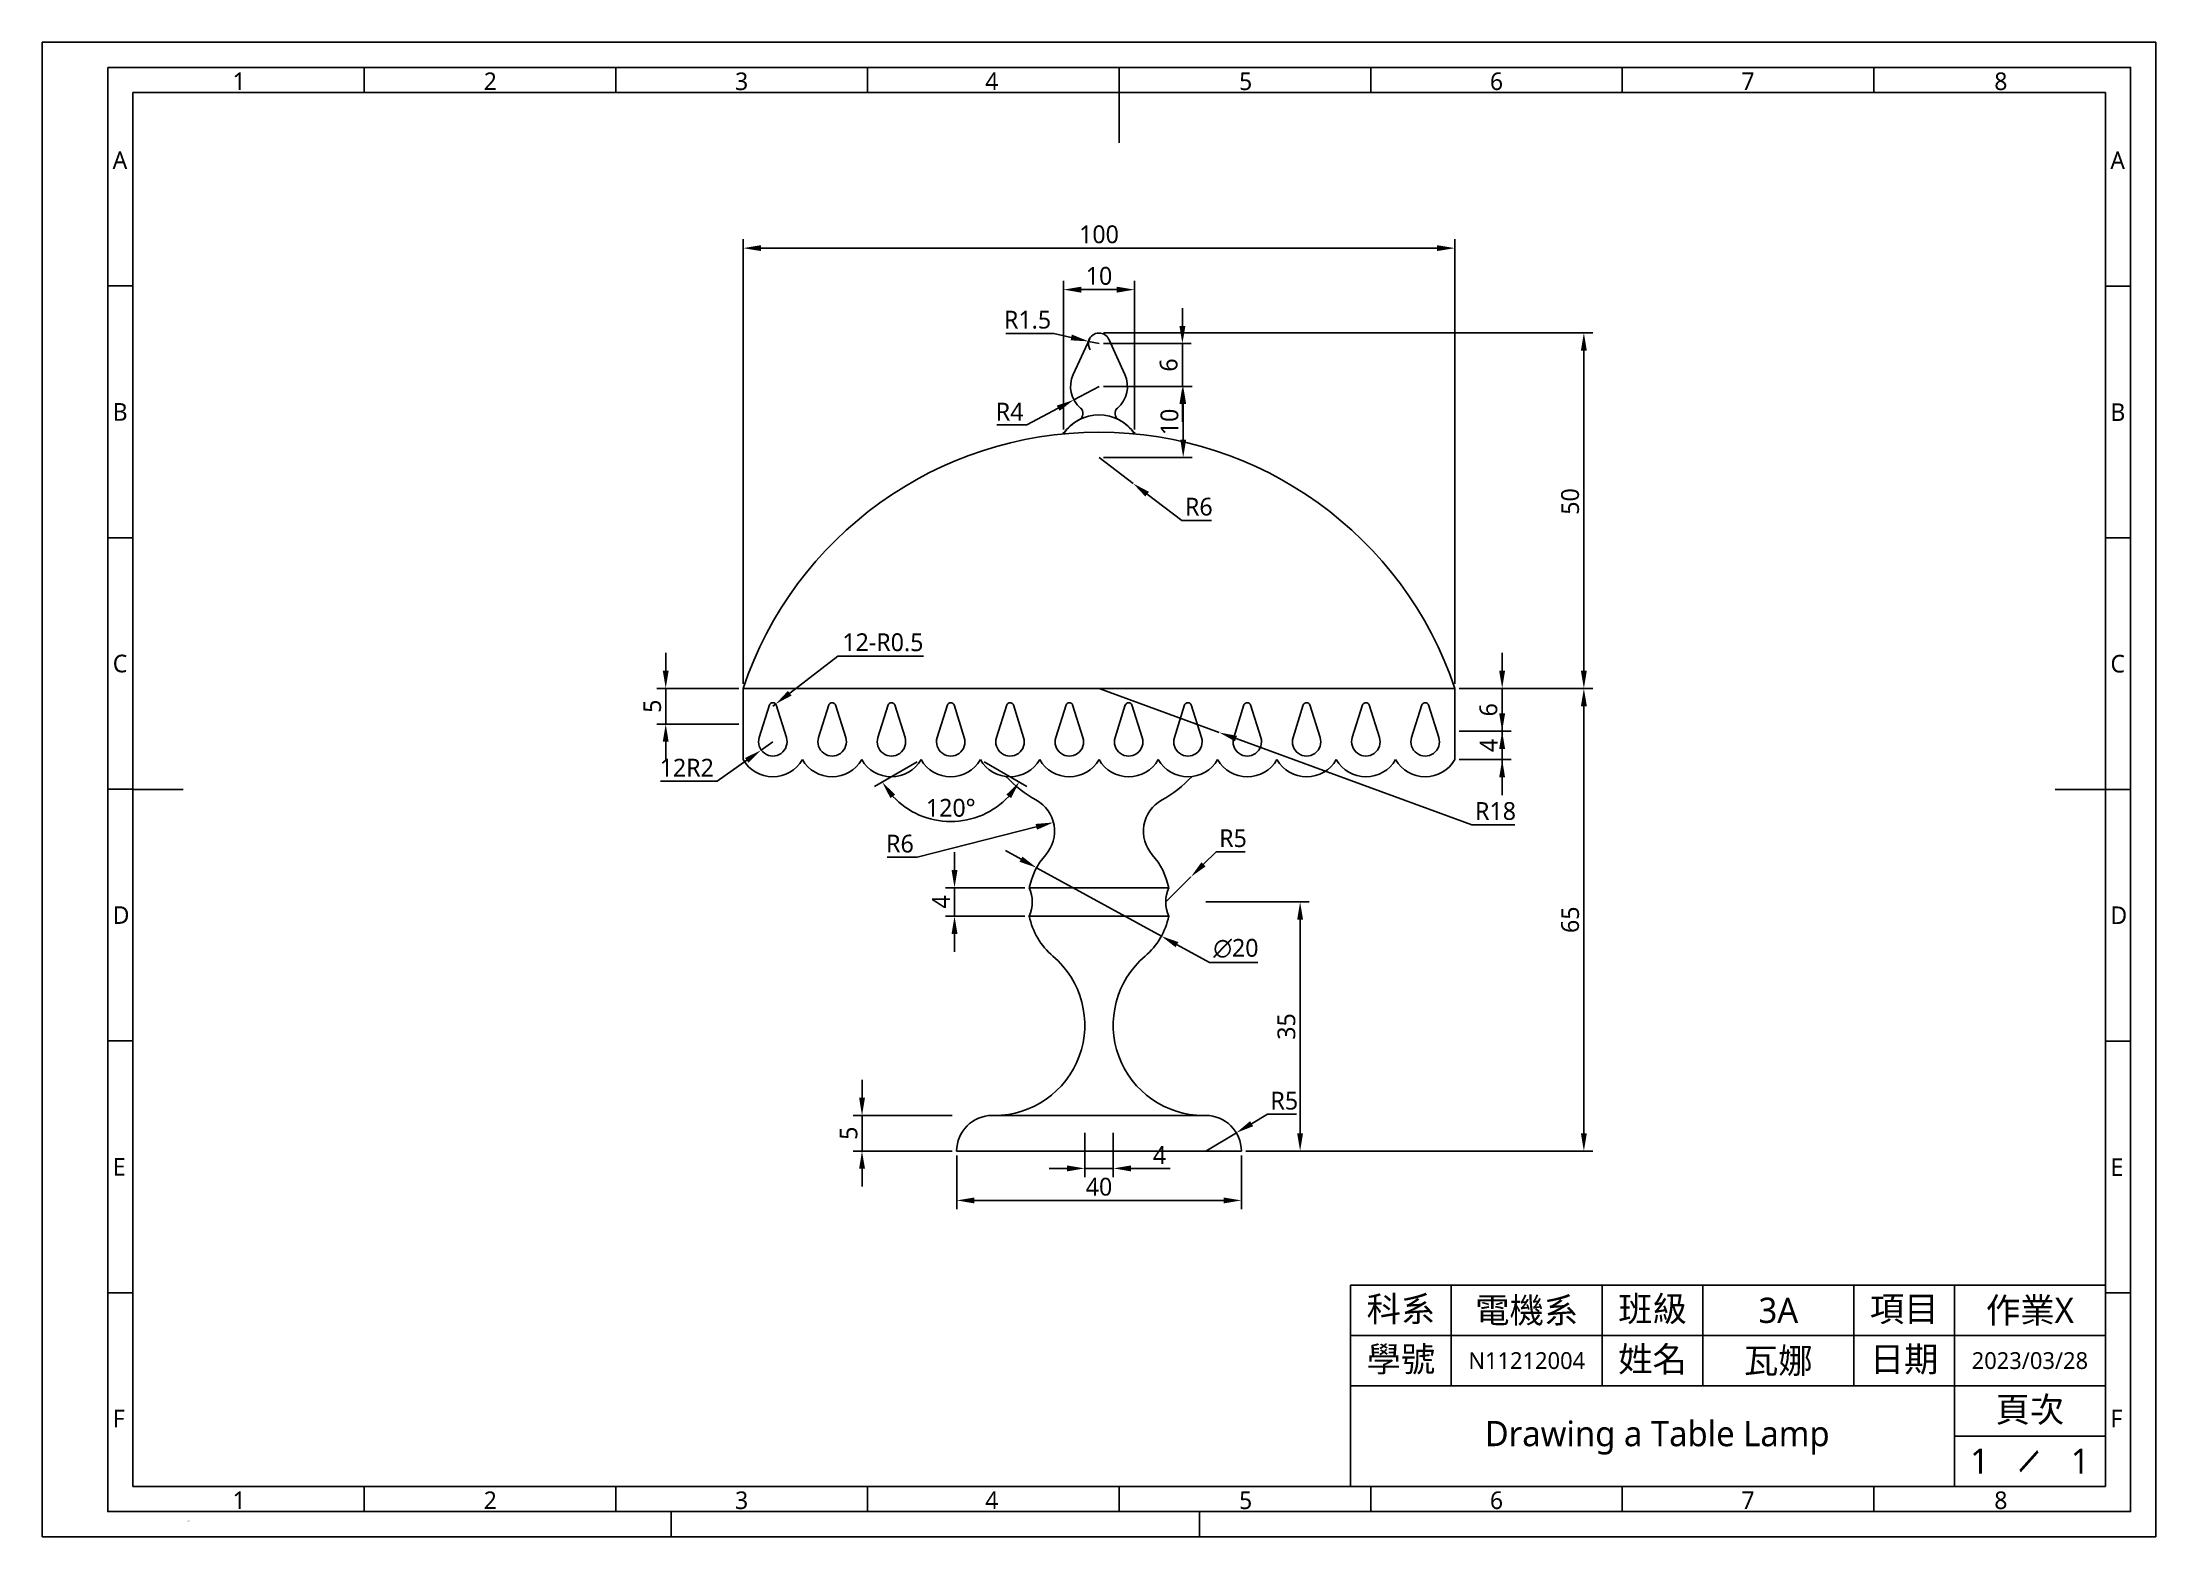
# Model space of a CAD drawing. Header units: millimetres. Extents: x -25 to 272, y -1 to 209.
import ezdxf
from ezdxf.enums import TextEntityAlignment as Align

# ---------------------------------------------------------------- set-up
doc = ezdxf.new("R2010")
doc.units = ezdxf.units.MM
doc.header["$LTSCALE"] = 6
for name, color, linetype in [('07', 7, 'Continuous'), ('dim', 30, 'Continuous'), ('WIRENO', 40, 'Continuous')]:
    doc.layers.add(name, color=color, linetype=linetype)
doc.styles.add('ISO Proportional', font='Microsoft JhengHei.ttf')
doc.styles.get("Standard").update_dxf_attribs({"font": 'Microsoft JhengHei.ttf'})
doc.styles.add('WD', font='Microsoft JhengHei.ttf')
doc.dimstyles.new('DIM-1', dxfattribs={"dimtxt": 2.5, "dimasz": 2.5, "dimexe": 1.25, "dimexo": 0.625, "dimtad": 1, "dimtoh": 1, "dimdec": 4, "dimdsep": 46, "dimlunit": 6, "dimtxsty": 'Standard', "dimcen": 2.5, "dimadec": 0, "dimazin": 0, "dimtfac": 1, "dimtdec": 4, "dimtmove": 0, "dimatfit": 3, "dimfxl": 1, "dimtvp": 1, "dimtolj": 1, "dimtzin": 0, "dimarcsym": 0})
doc.dimstyles.get("Standard").update_dxf_attribs({"dimtxt": 0.18, "dimasz": 0.18, "dimexe": 0.18, "dimexo": 0.0625, "dimgap": 0.09, "dimtad": 0, "dimtih": 1, "dimtoh": 1, "dimzin": 0, "dimdsep": 46, "dimtxsty": 'WD', "dimcen": 0.09, "dimadec": 0, "dimazin": 0, "dimtfac": 1, "dimtofl": 0, "dimtmove": 2, "dimatfit": 3, "dimfxl": 1, "dimtolj": 1, "dimtzin": 0, "dimarcsym": 0})

# ---------------------------------------------------------------- blocks, each defined once
blk = doc.blocks.new('IEC_border_a3')
at = {"layer": '07'}
for p, q in [((214, 287), (214, 277)), ((18, 148.5), (28, 148.5)), ((400, 148.5), (410, 148.5))]:
    blk.add_line(p, q, dxfattribs=at)
blk.add_lwpolyline([(13, 292), (415, 292), (415, 5), (13, 5)], close=True, dxfattribs=at)
at = {"layer": 'dim'}
for p, q in [((64, 292), (64, 287)), ((114, 292), (114, 287)), ((164, 292), (164, 287)), ((214, 292), (214, 287)), ((264, 292), (264, 287)), ((314, 292), (314, 287)), ((364, 292), (364, 287)), ((17.97, 248.58), (12.98, 248.58)), ((414.97, 248.54), (409.98, 248.54)), ((17.98, 198.54), (13, 198.54)), ((414.98, 198.5), (410, 198.5)), ((17.98, 148.54), (13, 148.54)), ((414.98, 148.5), (410, 148.5)), ((17.98, 98.54), (13, 98.54)), ((414.98, 98.5), (410, 98.5)), ((18, 48.5), (13.02, 48.5)), ((415, 48.46), (410.02, 48.46)), ((64, 10), (64, 5)), ((114, 10), (114, 5)), ((164, 10), (164, 5)), ((214, 10), (214, 5)), ((264, 10), (264, 5)), ((314, 10), (314, 5)), ((364, 10), (364, 5)), ((125, 0), (125, 5)), ((230, 5), (230, 0))]:
    blk.add_line(p, q, dxfattribs=at)
for points in [[(0, 297), (420, 297), (420, 0), (0, 0)], [(18, 287), (410, 287), (410, 10), (18, 10)]]:
    blk.add_lwpolyline(points, close=True, dxfattribs=at)
at = {"layer": 'dim', "style": 'ISO Proportional'}
for s, p in [('1', (37.81, 287.5)), ('2', (87.73, 287.5)), ('3', (137.68, 287.5)), ('4', (187.38, 287.5)), ('5', (237.84, 287.5)), ('6', (287.69, 287.5)), ('7', (337.67, 287.5)), ('8', (387.92, 287.5)), ('A', (13.98, 271.83)), ('A', (410.98, 271.79)), ('B', (14, 221.79)), ('B', (411, 221.75)), ('C', (14, 171.79)), ('C', (411, 171.75)), ('D', (14, 121.79)), ('D', (411, 121.75)), ('E', (14.02, 71.75)), ('E', (411.02, 71.72)), ('F', (14.02, 21.75)), ('F', (411.02, 21.72)), ('1', (37.81, 5.5)), ('2', (87.73, 5.5)), ('3', (137.68, 5.5)), ('4', (187.38, 5.5)), ('5', (237.84, 5.5)), ('6', (287.69, 5.5)), ('7', (337.67, 5.5)), ('8', (387.92, 5.5))]:
    blk.add_text(s, height=3.5, dxfattribs=at).set_placement(p)
blk = doc.blocks.new('電腦輔助電機製圖作業圖框')
for p, q in [((289.9, 35.35), (183.84, 35.35)), ((183.84, 35.35), (183.84, 7.07)), ((197.98, 35.35), (197.98, 21.21)), ((219.19, 35.35), (219.19, 21.21)), ((233.33, 35.35), (233.33, 21.21)), ((254.55, 35.35), (254.55, 21.21)), ((268.69, 35.35), (268.69, 7.07)), ((289.9, 7.07), (289.9, 35.35)), ((289.9, 35.35), (289.9, 7.07)), ((289.9, 28.28), (183.84, 28.28)), ((289.9, 21.21), (183.84, 21.21)), ((289.9, 14.14), (268.69, 14.14)), ((183.84, 7.07), (289.9, 7.07))]:
    blk.add_line(p, q)
at = {"xscale": 0.7070707070707071, "yscale": 0.7070707070707071, "zscale": 0.7070707070707071}
blk.add_blockref('IEC_border_a3', (0, 0), dxfattribs=at)
at = {"insert": (190.91, 31.82), "char_height": 3.535, "attachment_point": 5, "style": 'ISO Proportional'}
blk.add_mtext_dynamic_manual_height_columns('科系', width=14.1414, gutter_width=8.84, heights=[0], dxfattribs=at)
at = {"char_height": 3.535, "attachment_point": 5}
for s, width, insert in [('班級', 14.1414, (226.26, 31.82)), ('項目', 14.1414, (261.62, 31.82)), ('學號', 14.1414, (190.91, 24.75)), ('姓名', 14.1414, (226.26, 24.75)), ('日期', 14.1414, (261.62, 24.75)), ('頁次', 21.2121, (279.29, 17.68))]:
    blk.add_mtext_dynamic_manual_height_columns(s, width=width, gutter_width=8.84, heights=[0], dxfattribs=dict(at, insert=insert))
at = {"insert": (279.16, 10.61), "char_height": 3.535, "attachment_point": 5, "rotation": 119.0276}
blk.add_mtext_dynamic_manual_height_columns('\\\\', width=21.2121, gutter_width=17.68, heights=[0], dxfattribs=at)
for tag, height, p in [('@科系', 3.54, (208.59, 31.82)), ('@班級', 3.54, (243.94, 31.82)), ('@項目', 3.54, (279.29, 31.82)), ('@姓名', 3.54, (243.94, 24.75)), ('@學號', 2.36, (208.59, 24.75)), ('@日期', 2.36, (279.29, 24.75)), ('@作業', 3.54, (227.52, 14.49)), ('@頁次', 3.54, (272.22, 10.61)), ('@總頁次', 3.54, (286.36, 10.61))]:
    blk.add_attdef(tag, text='', height=height).set_placement(p, align=Align.MIDDLE_CENTER)
at = {"flags": 9}
blk.add_attdef('WD_TB', (0, 0), '', height=3.54, dxfattribs=at)
blk = doc.blocks.new('WD_WNV')
at = {"linetype": 'Continuous', "style": 'WD', "width": 0.8}
blk.add_attdef('WIRENO', text='', height=0.125, dxfattribs=at).set_placement((-0.05, 0), align=Align.MIDDLE_RIGHT)
at = {"style": 'WD', "flags": 1}
for tag, p in [('W01USER', (-0.06, 0.09)), ('W02USER', (-0.06, 0.09)), ('W04USER', (-0.06, 0.07)), ('W03USER', (-0.06, 0.08)), ('W05USER', (-0.06, 0.06)), ('W06USER', (-0.06, 0.05)), ('W07USER', (-0.06, 0.05)), ('W09USER', (-0.06, 0.03)), ('W08USER', (-0.06, 0.04)), ('W10USER', (-0.06, 0.02))]:
    blk.add_attdef(tag, text='', height=0.005, dxfattribs=at).set_placement(p, align=Align.CENTER)
blk = doc.blocks.new('*D9')
at = {"layer": 'Defpoints', "color": 0, "transparency": 16777216}
for p in [(103.26, 53.11), (143.26, 53.11), (143.26, 46.17)]:
    blk.add_point(p, dxfattribs=at)
at = {"layer": 'dim', "color": 0, "lineweight": -2, "transparency": 16777216}
for p, q in [((103.26, 52.49), (103.26, 44.92)), ((143.26, 52.49), (143.26, 44.92)), ((105.76, 46.17), (140.76, 46.17))]:
    blk.add_line(p, q, dxfattribs=at)
at = {"layer": 'dim', "color": 0, "transparency": 16777216}
for points in [[(105.76, 46.58), (105.76, 45.75), (103.26, 46.17)], [(140.76, 46.58), (140.76, 45.75), (143.26, 46.17)]]:
    blk.add_solid(points, dxfattribs=at)
at = {"layer": 'dim', "color": 0, "transparency": 16777216, "insert": (123.26, 48.08), "char_height": 2.5, "attachment_point": 5}
blk.add_mtext('\\A1;40', dxfattribs=at)
blk = doc.blocks.new('*D10')
at = {"layer": 'Defpoints', "color": 0, "transparency": 16777216}
for p in [(173.26, 179.98), (73.26, 118.11), (173.26, 118.11)]:
    blk.add_point(p, dxfattribs=at)
at = {"layer": 'dim', "color": 0, "lineweight": -2, "transparency": 16777216}
for p, q in [((73.26, 118.74), (73.26, 181.23)), ((173.26, 118.74), (173.26, 181.23)), ((75.76, 179.98), (170.76, 179.98))]:
    blk.add_line(p, q, dxfattribs=at)
at = {"layer": 'dim', "color": 0, "transparency": 16777216}
for points in [[(75.76, 180.4), (75.76, 179.57), (73.26, 179.98)], [(170.76, 180.4), (170.76, 179.57), (173.26, 179.98)]]:
    blk.add_solid(points, dxfattribs=at)
at = {"layer": 'dim', "color": 0, "transparency": 16777216, "insert": (123.26, 181.91), "char_height": 2.5, "attachment_point": 5}
blk.add_mtext('\\A1;100', dxfattribs=at)
blk = doc.blocks.new('*D11')
at = {"layer": 'Defpoints', "color": 0, "transparency": 16777216}
for p in [(123.26, 168.06), (173.26, 118.11), (191.39, 118.11)]:
    blk.add_point(p, dxfattribs=at)
at = {"layer": 'dim', "color": 0, "lineweight": -2, "transparency": 16777216}
for p, q in [((123.88, 168.06), (192.64, 168.06)), ((191.39, 165.56), (191.39, 120.61)), ((173.88, 118.11), (192.64, 118.11))]:
    blk.add_line(p, q, dxfattribs=at)
at = {"layer": 'dim', "color": 0, "transparency": 16777216}
for points in [[(190.97, 165.56), (191.81, 165.56), (191.39, 168.06)], [(190.97, 120.61), (191.81, 120.61), (191.39, 118.11)]]:
    blk.add_solid(points, dxfattribs=at)
at = {"layer": 'dim', "color": 0, "transparency": 16777216, "insert": (189.47, 144.38), "char_height": 2.5, "attachment_point": 5, "rotation": 90}
blk.add_mtext('\\A1;50', dxfattribs=at)
blk = doc.blocks.new('*D12')
at = {"layer": 'Defpoints', "color": 0, "transparency": 16777216}
for p in [(173.26, 118.11), (191.39, 118.11), (143.26, 53.11)]:
    blk.add_point(p, dxfattribs=at)
at = {"layer": 'dim', "color": 0, "lineweight": -2, "transparency": 16777216}
for p, q in [((173.88, 118.11), (192.64, 118.11)), ((191.39, 55.61), (191.39, 115.61)), ((143.88, 53.11), (192.64, 53.11))]:
    blk.add_line(p, q, dxfattribs=at)
at = {"layer": 'dim', "color": 0, "transparency": 16777216}
for points in [[(190.97, 115.61), (191.81, 115.61), (191.39, 118.11)], [(190.97, 55.61), (191.81, 55.61), (191.39, 53.11)]]:
    blk.add_solid(points, dxfattribs=at)
at = {"layer": 'dim', "color": 0, "transparency": 16777216, "insert": (189.47, 85.61), "char_height": 2.5, "attachment_point": 5, "rotation": 90}
blk.add_mtext('\\A1;65', dxfattribs=at)
blk = doc.blocks.new('*D13')
at = {"layer": 'Defpoints', "color": 0, "transparency": 16777216}
for p in [(128.26, 174.15), (118.26, 153.87), (128.26, 153.87)]:
    blk.add_point(p, dxfattribs=at)
at = {"layer": 'dim', "color": 0, "lineweight": -2, "transparency": 16777216}
for p, q in [((118.26, 154.5), (118.26, 175.4)), ((128.26, 154.5), (128.26, 175.4)), ((120.76, 174.15), (125.76, 174.15))]:
    blk.add_line(p, q, dxfattribs=at)
at = {"layer": 'dim', "color": 0, "transparency": 16777216}
for points in [[(120.76, 174.56), (120.76, 173.73), (118.26, 174.15)], [(125.76, 174.56), (125.76, 173.73), (128.26, 174.15)]]:
    blk.add_solid(points, dxfattribs=at)
at = {"layer": 'dim', "color": 0, "transparency": 16777216, "insert": (123.26, 176.07), "char_height": 2.5, "attachment_point": 5}
blk.add_mtext('\\A1;10', dxfattribs=at)
blk = doc.blocks.new('*D14')
at = {"layer": 'Defpoints', "color": 0, "transparency": 16777216}
for p in [(123.26, 166.56), (123.26, 160.56), (134.98, 160.56)]:
    blk.add_point(p, dxfattribs=at)
at = {"layer": 'dim', "color": 0, "lineweight": -2, "transparency": 16777216}
for p, q in [((134.98, 169.06), (134.98, 171.56)), ((123.88, 166.56), (136.23, 166.56)), ((134.98, 166.56), (134.98, 160.56)), ((123.88, 160.56), (136.23, 160.56)), ((134.98, 158.06), (134.98, 155.56))]:
    blk.add_line(p, q, dxfattribs=at)
at = {"layer": 'dim', "color": 0, "transparency": 16777216}
for points in [[(134.56, 169.06), (135.4, 169.06), (134.98, 166.56)], [(134.56, 158.06), (135.4, 158.06), (134.98, 160.56)]]:
    blk.add_solid(points, dxfattribs=at)
at = {"layer": 'dim', "color": 0, "transparency": 16777216, "insert": (133.06, 163.56), "char_height": 2.5, "attachment_point": 5, "rotation": 90}
blk.add_mtext('\\A1;6', dxfattribs=at)
blk = doc.blocks.new('*D15')
at = {"layer": 'Defpoints', "color": 0, "transparency": 16777216}
for p in [(123.26, 160.56), (123.26, 150.56), (135.09, 150.56)]:
    blk.add_point(p, dxfattribs=at)
at = {"layer": 'dim', "color": 0, "lineweight": -2, "transparency": 16777216}
for p, q in [((123.88, 160.56), (136.34, 160.56)), ((135.09, 158.06), (135.09, 153.06)), ((123.88, 150.56), (136.34, 150.56))]:
    blk.add_line(p, q, dxfattribs=at)
at = {"layer": 'dim', "color": 0, "transparency": 16777216}
for points in [[(134.68, 158.06), (135.51, 158.06), (135.09, 160.56)], [(134.68, 153.06), (135.51, 153.06), (135.09, 150.56)]]:
    blk.add_solid(points, dxfattribs=at)
at = {"layer": 'dim', "color": 0, "transparency": 16777216, "insert": (133.17, 155.56), "char_height": 2.5, "attachment_point": 5, "rotation": 90}
blk.add_mtext('\\A1;10', dxfattribs=at)
blk = doc.blocks.new('*D17')
at = {"layer": 'Defpoints', "color": 0, "transparency": 16777216}
for p in [(121.8, 166.88), (123.26, 166.56)]:
    blk.add_point(p, dxfattribs=at)
at = {"layer": 'dim', "color": 0, "lineweight": -2, "transparency": 16777216}
for p, q in [((110.15, 167.98), (116.92, 167.98)), ((116.92, 167.98), (119.36, 167.43)), ((123.26, 166.56), (121.8, 166.88))]:
    blk.add_line(p, q, dxfattribs=at)
blk.add_arc((123.26, 166.56), 1.5, 159.8624, 215.078, dxfattribs=at)
at = {"layer": 'dim', "color": 0, "transparency": 16777216}
blk.add_solid([(119.45, 167.84), (119.27, 167.03), (121.8, 166.88)], dxfattribs=at)
at = {"layer": 'dim', "color": 0, "transparency": 16777216, "insert": (113.22, 169.91), "char_height": 2.5, "attachment_point": 5}
blk.add_mtext('\\A1;R1.5', dxfattribs=at)
blk = doc.blocks.new('*D18')
at = {"layer": 'Defpoints', "color": 0, "transparency": 16777216}
for p in [(123.26, 160.56), (119.73, 158.67)]:
    blk.add_point(p, dxfattribs=at)
at = {"layer": 'dim', "color": 0, "lineweight": -2, "transparency": 16777216}
for p, q in [((123.26, 160.56), (119.73, 158.67)), ((113.12, 155.13), (117.53, 157.49)), ((108.91, 155.13), (113.12, 155.13))]:
    blk.add_line(p, q, dxfattribs=at)
at = {"layer": 'dim', "color": 0, "transparency": 16777216}
blk.add_solid([(117.33, 157.86), (117.72, 157.12), (119.73, 158.67)], dxfattribs=at)
at = {"layer": 'dim', "color": 0, "transparency": 16777216, "insert": (110.7, 157.01), "char_height": 2.5, "attachment_point": 5}
blk.add_mtext('\\A1;R4', dxfattribs=at)
blk = doc.blocks.new('*D19')
at = {"layer": 'Defpoints', "color": 0, "transparency": 16777216}
for p in [(77.43, 110.61), (75.8, 109.45)]:
    blk.add_point(p, dxfattribs=at)
at = {"layer": 'dim', "color": 0, "lineweight": -2, "transparency": 16777216}
for p, q in [((77.43, 110.61), (75.8, 109.45)), ((69.63, 105.08), (73.76, 108.01)), ((61.66, 105.08), (69.63, 105.08))]:
    blk.add_line(p, q, dxfattribs=at)
at = {"layer": 'dim', "color": 0, "transparency": 16777216}
blk.add_solid([(73.52, 108.34), (74, 107.67), (75.8, 109.45)], dxfattribs=at)
at = {"layer": 'dim', "color": 0, "transparency": 16777216, "insert": (65.34, 106.98), "char_height": 2.5, "attachment_point": 5}
blk.add_mtext('\\A1;12R2', dxfattribs=at)
blk = doc.blocks.new('*D20')
at = {"layer": 'Defpoints', "color": 0, "transparency": 16777216}
for p in [(62.38, 118.11), (73.26, 118.11), (73.26, 113.11)]:
    blk.add_point(p, dxfattribs=at)
at = {"layer": 'dim', "color": 0, "lineweight": -2, "transparency": 16777216}
for p, q in [((62.38, 120.61), (62.38, 123.11)), ((72.63, 118.11), (61.13, 118.11)), ((62.38, 113.11), (62.38, 118.11)), ((72.63, 113.11), (61.13, 113.11)), ((62.38, 110.61), (62.38, 108.11))]:
    blk.add_line(p, q, dxfattribs=at)
at = {"layer": 'dim', "color": 0, "transparency": 16777216}
for points in [[(61.96, 120.61), (62.79, 120.61), (62.38, 118.11)], [(61.96, 110.61), (62.79, 110.61), (62.38, 113.11)]]:
    blk.add_solid(points, dxfattribs=at)
at = {"layer": 'dim', "color": 0, "transparency": 16777216, "insert": (60.48, 115.61), "char_height": 2.5, "attachment_point": 5, "rotation": 90}
blk.add_mtext('\\A1;5', dxfattribs=at)
blk = doc.blocks.new('*D21')
at = {"layer": 'Defpoints', "color": 0, "transparency": 16777216}
for p in [(89.96, 58.11), (103.26, 58.11), (103.26, 53.11)]:
    blk.add_point(p, dxfattribs=at)
at = {"layer": 'dim', "color": 0, "lineweight": -2, "transparency": 16777216}
for p, q in [((89.96, 60.61), (89.96, 63.11)), ((102.63, 58.11), (88.71, 58.11)), ((89.96, 53.11), (89.96, 58.11)), ((102.63, 53.11), (88.71, 53.11)), ((89.96, 50.61), (89.96, 48.11))]:
    blk.add_line(p, q, dxfattribs=at)
at = {"layer": 'dim', "color": 0, "transparency": 16777216}
for points in [[(89.55, 60.61), (90.38, 60.61), (89.96, 58.11)], [(89.55, 50.61), (90.38, 50.61), (89.96, 53.11)]]:
    blk.add_solid(points, dxfattribs=at)
at = {"layer": 'dim', "color": 0, "transparency": 16777216, "insert": (88.07, 55.61), "char_height": 2.5, "attachment_point": 5, "rotation": 90}
blk.add_mtext('\\A1;5', dxfattribs=at)
blk = doc.blocks.new('*D22')
at = {"layer": 'Defpoints', "color": 0, "transparency": 16777216}
for p in [(137.64, 88.11), (151.52, 88.11), (143.26, 53.11)]:
    blk.add_point(p, dxfattribs=at)
at = {"layer": 'dim', "color": 0, "lineweight": -2, "transparency": 16777216}
for p, q in [((138.27, 88.11), (152.77, 88.11)), ((151.52, 55.61), (151.52, 85.61)), ((143.88, 53.11), (152.77, 53.11))]:
    blk.add_line(p, q, dxfattribs=at)
at = {"layer": 'dim', "color": 0, "transparency": 16777216}
for points in [[(151.1, 85.61), (151.93, 85.61), (151.52, 88.11)], [(151.1, 55.61), (151.93, 55.61), (151.52, 53.11)]]:
    blk.add_solid(points, dxfattribs=at)
at = {"layer": 'dim', "color": 0, "transparency": 16777216, "insert": (149.6, 70.61), "char_height": 2.5, "attachment_point": 5, "rotation": 90}
blk.add_mtext('\\A1;35', dxfattribs=at)
blk = doc.blocks.new('*D23')
at = {"layer": 'Defpoints', "color": 0, "transparency": 16777216}
for p in [(136.18, 91.64), (132.64, 88.11)]:
    blk.add_point(p, dxfattribs=at)
at = {"layer": 'dim', "color": 0, "lineweight": -2, "transparency": 16777216}
for p, q in [((139.73, 95.16), (137.96, 93.4)), ((143.82, 95.16), (139.73, 95.16)), ((132.64, 88.11), (136.18, 91.64))]:
    blk.add_line(p, q, dxfattribs=at)
at = {"layer": 'dim', "color": 0, "transparency": 16777216}
blk.add_solid([(137.66, 93.7), (138.25, 93.11), (136.18, 91.64)], dxfattribs=at)
at = {"layer": 'dim', "color": 0, "transparency": 16777216, "insert": (142.09, 97.06), "char_height": 2.5, "attachment_point": 5}
blk.add_mtext('\\A1;R5', dxfattribs=at)
blk = doc.blocks.new('*D24')
at = {"layer": 'Defpoints', "color": 0, "transparency": 16777216}
for p in [(123.26, 118.11), (140.16, 111.92)]:
    blk.add_point(p, dxfattribs=at)
at = {"layer": 'dim', "color": 0, "lineweight": -2, "transparency": 16777216}
for p, q in [((123.26, 118.11), (140.16, 111.92)), ((175.63, 98.94), (142.51, 111.06)), ((181.7, 98.94), (175.63, 98.94))]:
    blk.add_line(p, q, dxfattribs=at)
at = {"layer": 'dim', "color": 0, "transparency": 16777216}
blk.add_solid([(142.65, 111.45), (142.37, 110.67), (140.16, 111.92)], dxfattribs=at)
at = {"layer": 'dim', "color": 0, "transparency": 16777216, "insert": (178.98, 100.87), "char_height": 2.5, "attachment_point": 5}
blk.add_mtext('\\A1;R18', dxfattribs=at)
blk = doc.blocks.new('*D25')
at = {"layer": 'Defpoints', "color": 0, "transparency": 16777216}
for p in [(112.02, 98.04), (107.18, 96.8)]:
    blk.add_point(p, dxfattribs=at)
at = {"layer": 'dim', "color": 0, "lineweight": -2, "transparency": 16777216}
for p, q in [((97.69, 94.38), (114.44, 98.66)), ((93.5, 94.38), (97.69, 94.38))]:
    blk.add_line(p, q, dxfattribs=at)
at = {"layer": 'dim', "color": 0, "transparency": 16777216}
blk.add_solid([(114.34, 99.07), (114.55, 98.26), (116.86, 99.28)], dxfattribs=at)
at = {"layer": 'dim', "color": 0, "transparency": 16777216, "insert": (95.29, 96.29), "char_height": 2.5, "width": 3.4668, "attachment_point": 5}
blk.add_mtext('\\A1;R6', dxfattribs=at)
blk = doc.blocks.new('*D26')
at = {"layer": 'Defpoints', "color": 0, "transparency": 16777216}
for p in [(142.56, 55.67), (138.26, 53.11)]:
    blk.add_point(p, dxfattribs=at)
at = {"layer": 'dim', "color": 0, "lineweight": -2, "transparency": 16777216}
for p, q in [((146.94, 58.28), (144.7, 56.95)), ((151.03, 58.28), (146.94, 58.28)), ((138.26, 53.11), (142.56, 55.67))]:
    blk.add_line(p, q, dxfattribs=at)
at = {"layer": 'dim', "color": 0, "transparency": 16777216}
blk.add_solid([(144.49, 57.31), (144.92, 56.59), (142.56, 55.67)], dxfattribs=at)
at = {"layer": 'dim', "color": 0, "transparency": 16777216, "insert": (149.3, 60.17), "char_height": 2.5, "attachment_point": 5}
blk.add_mtext('\\A1;R5', dxfattribs=at)
blk = doc.blocks.new('*D27')
at = {"layer": 'Defpoints', "color": 0, "transparency": 16777216}
for p in [(114.49, 92.92), (132.03, 83.3)]:
    blk.add_point(p, dxfattribs=at)
at = {"layer": 'dim', "color": 0, "lineweight": -2, "transparency": 16777216}
for p, q in [((112.3, 94.12), (110.11, 95.32)), ((114.49, 92.92), (132.03, 83.3)), ((138.77, 79.61), (134.22, 82.1)), ((145.6, 79.61), (138.77, 79.61))]:
    blk.add_line(p, q, dxfattribs=at)
at = {"layer": 'dim', "color": 0, "transparency": 16777216}
for points in [[(112.5, 94.48), (112.1, 93.75), (114.49, 92.92)], [(134.42, 82.47), (134.02, 81.74), (132.03, 83.3)]]:
    blk.add_solid(points, dxfattribs=at)
at = {"layer": 'dim', "color": 0, "transparency": 16777216, "insert": (142.5, 81.58), "char_height": 2.5, "attachment_point": 5}
blk.add_mtext('\\A1;∅20', dxfattribs=at)
blk = doc.blocks.new('*D28')
at = {"layer": 'Defpoints', "color": 0, "transparency": 16777216}
for p in [(113.46, 90.11), (102.96, 86.11), (113.46, 86.11)]:
    blk.add_point(p, dxfattribs=at)
at = {"layer": 'dim', "color": 0, "lineweight": -2, "transparency": 16777216}
for p, q in [((102.96, 92.61), (102.96, 95.11)), ((112.84, 90.11), (101.71, 90.11)), ((102.96, 90.11), (102.96, 86.11)), ((112.84, 86.11), (101.71, 86.11)), ((102.96, 83.61), (102.96, 81.11))]:
    blk.add_line(p, q, dxfattribs=at)
at = {"layer": 'dim', "color": 0, "transparency": 16777216}
for points in [[(102.54, 92.61), (103.38, 92.61), (102.96, 90.11)], [(102.54, 83.61), (103.38, 83.61), (102.96, 86.11)]]:
    blk.add_solid(points, dxfattribs=at)
at = {"layer": 'dim', "color": 0, "transparency": 16777216, "insert": (101.08, 88.11), "char_height": 2.5, "attachment_point": 5, "rotation": 90}
blk.add_mtext('\\A1;4', dxfattribs=at)
blk = doc.blocks.new('*D29')
at = {"layer": 'Defpoints', "color": 0, "transparency": 16777216}
for p in [(102.43, 110.52), (98.26, 108.11), (106.59, 108.11), (98.62, 100.06)]:
    blk.add_point(p, dxfattribs=at)
at = {"layer": 'dim', "color": 0, "lineweight": -2, "transparency": 16777216}
for p, q in [((97.72, 107.8), (91.71, 104.33)), ((107.13, 107.8), (113.14, 104.33))]:
    blk.add_line(p, q, dxfattribs=at)
blk.add_arc((102.43, 110.52), 11.12, 222.9067, 317.0933, dxfattribs=at)
at = {"layer": 'dim', "color": 0, "transparency": 16777216}
for points in [[(93.94, 102.7), (94.62, 103.19), (92.79, 104.96)], [(110.24, 103.19), (110.91, 102.7), (112.06, 104.96)]]:
    blk.add_solid(points, dxfattribs=at)
at = {"layer": 'dim', "color": 0, "transparency": 16777216, "insert": (102.43, 101.32), "char_height": 2.5, "attachment_point": 5}
blk.add_mtext('\\A1;120°', dxfattribs=at)
blk = doc.blocks.new('*D30')
at = {"layer": 'Defpoints', "color": 0, "transparency": 16777216}
for p in [(173.26, 118.11), (173.26, 112.11), (179.91, 112.11)]:
    blk.add_point(p, dxfattribs=at)
at = {"layer": 'dim', "color": 0, "lineweight": -2, "transparency": 16777216}
for p, q in [((179.91, 120.61), (179.91, 123.11)), ((173.88, 118.11), (181.16, 118.11)), ((179.91, 118.11), (179.91, 112.11)), ((173.88, 112.11), (181.16, 112.11)), ((179.91, 109.61), (179.91, 107.11))]:
    blk.add_line(p, q, dxfattribs=at)
at = {"layer": 'dim', "color": 0, "transparency": 16777216}
for points in [[(179.49, 120.61), (180.32, 120.61), (179.91, 118.11)], [(179.49, 109.61), (180.32, 109.61), (179.91, 112.11)]]:
    blk.add_solid(points, dxfattribs=at)
at = {"layer": 'dim', "color": 0, "transparency": 16777216, "insert": (177.99, 115.11), "char_height": 2.5, "attachment_point": 5, "rotation": 90}
blk.add_mtext('\\A1;6', dxfattribs=at)
blk = doc.blocks.new('*D31')
at = {"layer": 'Defpoints', "color": 0, "transparency": 16777216}
for p in [(173.26, 112.11), (173.26, 108.11), (179.91, 108.11)]:
    blk.add_point(p, dxfattribs=at)
at = {"layer": 'dim', "color": 0, "lineweight": -2, "transparency": 16777216}
for p, q in [((179.91, 114.61), (179.91, 117.11)), ((173.88, 112.11), (181.16, 112.11)), ((179.91, 112.11), (179.91, 108.11)), ((173.88, 108.11), (181.16, 108.11)), ((179.91, 105.61), (179.91, 103.11))]:
    blk.add_line(p, q, dxfattribs=at)
at = {"layer": 'dim', "color": 0, "transparency": 16777216}
for points in [[(179.49, 114.61), (180.32, 114.61), (179.91, 112.11)], [(179.49, 105.61), (180.32, 105.61), (179.91, 108.11)]]:
    blk.add_solid(points, dxfattribs=at)
at = {"layer": 'dim', "color": 0, "transparency": 16777216, "insert": (178.03, 110.11), "char_height": 2.5, "attachment_point": 5, "rotation": 90}
blk.add_mtext('\\A1;4', dxfattribs=at)
blk = doc.blocks.new('*D32')
at = {"layer": 'Defpoints', "color": 0, "transparency": 16777216}
for p in [(77.82, 115.92), (77.43, 115.61)]:
    blk.add_point(p, dxfattribs=at)
at = {"layer": 'dim', "color": 0, "lineweight": -2, "transparency": 16777216}
for p, q in [((86.55, 122.65), (79.8, 117.44)), ((98.61, 122.65), (86.55, 122.65)), ((77.43, 115.61), (77.82, 115.92))]:
    blk.add_line(p, q, dxfattribs=at)
at = {"layer": 'dim', "color": 0, "transparency": 16777216}
blk.add_solid([(79.55, 117.77), (80.06, 117.11), (77.82, 115.92)], dxfattribs=at)
at = {"layer": 'dim', "color": 0, "transparency": 16777216, "insert": (92.89, 124.58), "char_height": 2.5, "attachment_point": 5}
blk.add_mtext('\\A1;12-R0.5', dxfattribs=at)
blk = doc.blocks.new('*D34')
at = {"layer": 'Defpoints', "color": 0, "transparency": 16777216}
for p in [(123.26, 150.56), (128.04, 146.92)]:
    blk.add_point(p, dxfattribs=at)
at = {"layer": 'dim', "color": 0, "lineweight": -2, "transparency": 16777216}
for p, q in [((123.26, 150.56), (128.04, 146.92)), ((134.88, 141.72), (130.03, 145.41)), ((139.07, 141.72), (134.88, 141.72))]:
    blk.add_line(p, q, dxfattribs=at)
at = {"layer": 'dim', "color": 0, "transparency": 16777216}
blk.add_solid([(130.28, 145.74), (129.77, 145.08), (128.04, 146.92)], dxfattribs=at)
at = {"layer": 'dim', "color": 0, "transparency": 16777216, "insert": (137.29, 143.64), "char_height": 2.5, "attachment_point": 5}
blk.add_mtext('\\A1;R6', dxfattribs=at)
blk = doc.blocks.new('*D35')
at = {"layer": 'Defpoints', "color": 0, "transparency": 16777216}
for p in [(121.26, 56.28), (125.26, 56.28), (125.26, 50.67)]:
    blk.add_point(p, dxfattribs=at)
at = {"layer": 'dim', "color": 0, "lineweight": -2, "transparency": 16777216}
for p, q in [((121.26, 55.66), (121.26, 49.42)), ((125.26, 55.66), (125.26, 49.42)), ((118.76, 50.67), (116.26, 50.67)), ((121.26, 50.67), (125.26, 50.67)), ((127.76, 50.67), (133.28, 50.67))]:
    blk.add_line(p, q, dxfattribs=at)
at = {"layer": 'dim', "color": 0, "transparency": 16777216}
for points in [[(118.76, 51.08), (118.76, 50.25), (121.26, 50.67)], [(127.76, 51.08), (127.76, 50.25), (125.26, 50.67)]]:
    blk.add_solid(points, dxfattribs=at)
at = {"layer": 'dim', "color": 0, "transparency": 16777216, "insert": (131.77, 52.54), "char_height": 2.5, "attachment_point": 5}
blk.add_mtext('\\A1;4', dxfattribs=at)

msp = doc.modelspace()

# ---------------------------------------------------------------- linework, layer by layer
for p, q in [((121.95032, 167.28794), (119.62478, 162.22573)), ((124.62923, 167.16753), (126.8958, 162.22264)), ((118.25958, 153.87255), (118.25958, 154.11018)), ((128.25958, 153.87255), (128.25958, 154.11018)), ((123.25958, 118.11018), (73.25958, 118.11018)), ((73.25958, 118.11018), (73.25958, 108.11018)), ((123.25958, 118.11018), (173.25958, 118.11018)), ((173.25958, 118.11018), (173.25958, 108.11018)), ((76.95868, 115.78733), (75.52199, 111.22158)), ((77.89199, 115.79206), (79.33399, 111.21063)), ((85.29202, 115.78733), (83.85533, 111.22158)), ((86.22533, 115.79206), (87.66732, 111.21063)), ((93.62535, 115.78733), (92.18866, 111.22158)), ((94.55866, 115.79206), (96.00065, 111.21063)), ((101.95868, 115.78733), (100.52199, 111.22158)), ((102.89199, 115.79206), (104.33399, 111.21063)), ((110.29202, 115.78733), (108.85533, 111.22158)), ((111.22533, 115.79206), (112.66732, 111.21063)), ((118.62535, 115.78733), (117.18866, 111.22158)), ((119.55866, 115.79206), (121.00065, 111.21063)), ((126.95868, 115.78733), (125.52199, 111.22158)), ((127.89199, 115.79206), (129.33399, 111.21063)), ((135.29202, 115.78733), (133.85533, 111.22158)), ((136.22533, 115.79206), (137.66732, 111.21063)), ((143.62535, 115.78733), (142.18866, 111.22158)), ((144.55866, 115.79206), (146.00065, 111.21063)), ((151.95868, 115.78733), (150.52199, 111.22158)), ((152.89199, 115.79206), (154.33399, 111.21063)), ((160.29202, 115.78733), (158.85533, 111.22158)), ((161.22533, 115.79206), (162.66732, 111.21063)), ((168.62535, 115.78733), (167.18866, 111.22158)), ((169.55866, 115.79206), (171.00065, 111.21063)), ((123.25958, 90.11018), (113.46162, 90.11018)), ((123.25958, 90.11018), (133.05754, 90.11018)), ((123.25958, 86.11018), (113.46162, 86.11018)), ((123.25958, 86.11018), (133.05754, 86.11018)), ((108.25958, 58.11018), (123.25958, 58.11018)), ((138.25958, 58.11018), (123.25958, 58.11018)), ((123.25958, 53.11018), (103.25958, 53.11018)), ((103.25958, 53.11018), (103.25958, 53.11018)), ((123.25958, 53.11018), (143.25958, 53.11018)), ((143.25958, 53.11018), (143.25958, 53.11018))]:
    msp.add_line(p, q)
for centre, radius, start, end in [((123.25958, 166.55593), 1.5, 24.0627829, 159.8624055), ((123.25958, 160.55593), 4, 155.3263169, 229.4641979), ((123.25958, 160.55593), 4, 310.5358021, 24.6250771), ((120.00997, 156.75593), 1, 297.6604499, 49.4641979), ((126.5092, 156.75593), 1, 130.5358021, 242.3395501), ((123.25958, 150.55593), 6, 117.6604499, 146.4426902), ((123.25958, 150.55593), 6, 33.5573098, 62.3395501), ((123.25958, 101.38796), 52.72222, 18.4922255, 161.5077745), ((77.42625, 115.61018), 0.5, 13.6106623, 165.8165615), ((85.75958, 115.61018), 0.5, 13.6106623, 165.8165615), ((94.09292, 115.61018), 0.5, 13.6106623, 165.8165615), ((102.42625, 115.61018), 0.5, 13.6106623, 165.8165615), ((110.75958, 115.61018), 0.5, 13.6106623, 165.8165615), ((119.09292, 115.61018), 0.5, 13.6106623, 165.8165615), ((127.42625, 115.61018), 0.5, 13.6106623, 165.8165615), ((135.75958, 115.61018), 0.5, 13.6106623, 165.8165615), ((144.09292, 115.61018), 0.5, 13.6106623, 165.8165615), ((152.42625, 115.61018), 0.5, 13.6106623, 165.8165615), ((160.75958, 115.61018), 0.5, 13.6106623, 165.8165615), ((169.09292, 115.61018), 0.5, 13.6106623, 165.8165615), ((77.42625, 110.61018), 2, 162.1996832, 17.4712327), ((85.75958, 110.61018), 2, 162.1996832, 17.4712327), ((94.09292, 110.61018), 2, 162.1996832, 17.4712327), ((102.42625, 110.61018), 2, 162.1996832, 17.4712327), ((110.75958, 110.61018), 2, 162.1996832, 17.4712327), ((119.09292, 110.61018), 2, 162.1996832, 17.4712327), ((127.42625, 110.61018), 2, 162.1996832, 17.4712327), ((135.75958, 110.61018), 2, 162.1996832, 17.4712327), ((144.09292, 110.61018), 2, 162.1996832, 17.4712327), ((152.42625, 110.61018), 2, 162.1996832, 17.4712327), ((160.75958, 110.61018), 2, 162.1996832, 17.4712327), ((169.09292, 110.61018), 2, 162.1996832, 17.4712327), ((77.42625, 110.5158), 4.81125, 210, 330), ((85.75958, 110.5158), 4.81125, 210, 330), ((94.09292, 110.5158), 4.81125, 210, 330), ((102.42625, 110.5158), 4.81125, 210, 330), ((110.75958, 110.5158), 4.81125, 210, 330), ((119.09292, 110.5158), 4.81125, 210, 330), ((127.42625, 110.5158), 4.81125, 210, 330), ((135.75958, 110.5158), 4.81125, 210, 330), ((144.09292, 110.5158), 4.81125, 210, 330), ((152.42625, 110.5158), 4.81125, 210, 330), ((160.75958, 110.5158), 4.81125, 210, 330), ((169.09292, 110.5158), 4.81125, 210, 330), ((123.25958, 118.11018), 18, 223.4156507, 240.7462199), ((123.25958, 118.11018), 18, 299.2537801, 316.5843493), ((112.01997, 98.04351), 5, 318.5304269, 60.7462199), ((134.4992, 98.04351), 5, 119.2537801, 221.4695731), ((123.25958, 88.11018), 10, 138.5304269, 168.463041), ((123.25958, 88.11018), 10, 11.536959, 41.4695731), ((108.87905, 88.11018), 5, 336.4218215, 23.5781785), ((137.64012, 88.11018), 5, 156.4218215, 203.5781785), ((123.25958, 88.11018), 10, 191.536959, 229.6387506), ((123.25958, 88.11018), 10, 310.3612494, 348.463041), ((108.5578, 70.81196), 12.70178, 270, 49.6387506), ((137.96136, 70.81196), 12.70178, 130.3612494, 270), ((108.25958, 53.11018), 5, 90, 180), ((138.25958, 53.11018), 5, 0, 90)]:
    msp.add_arc(centre, radius, start, end)
at = {"layer": 'dim'}
msp.add_arc((123.25958, 150.55593), 6, 33.5573098, 146.4426902, dxfattribs=at)

# ---------------------------------------------------------------- block references
msp.add_blockref('電腦輔助電機製圖作業圖框', (-25.22527, -1.0899)).add_auto_attribs({'@日期': '2023/03/28', '@項目': '作業X', '@總頁次': '1', '@頁次': '1', '@姓名': '瓦娜', '@班級': '3A', '@學號': 'N11212004', '@科系': '電機系', '@作業': 'Drawing a Table Lamp '})
at = {"layer": 'WIRENO'}
ref = msp.add_blockref('WD_WNV', (-4.39686, 1.1543), dxfattribs=at)
ref.add_attrib('WIRENO', '309B', dxfattribs={"linetype": 'Continuous', "height": 0.125, "style": 'WD', "width": 0.8}).set_placement((-4.44686, 1.1543), align=Align.MIDDLE_RIGHT)

# ---------------------------------------------------------------- dimensions: what is measured, and where the dimension line sits
at = {"layer": 'dim'}
for base, p1, p2, picture, middle in [((173.25958, 179.98399), (73.25958, 118.11018), (173.25958, 118.11018), '*D10', (123.25958, 181.90822)), ((128.25958, 174.14786), (118.25958, 153.87255), (128.25958, 153.87255), '*D13', (123.25958, 176.07209)), ((143.25958, 46.1668), (103.25958, 53.11018), (143.25958, 53.11018), '*D9', (123.25958, 48.08376))]:
    dim = msp.add_linear_dim(base=base, p1=p1, p2=p2, dimstyle='Standard', override={"dimtxt": 2.5, "dimasz": 2.5, "dimexe": 1.25, "dimexo": 0.625, "dimgap": 0.625, "dimtad": 1, "dimtoh": 0, "dimdec": 4, "dimzin": 8, "dimlunit": 6, "dimtxsty": 'Standard', "dimcen": 2.5, "dimtdec": 4, "dimtofl": 1, "dimtmove": 0, "dimtvp": 1}, dxfattribs=at)
    dim.commit()
    dim.dimension.update_dxf_attribs({"geometry": picture, "text_midpoint": middle})
for center, mpoint, picture, middle in [((123.25958, 166.55593), (121.7961, 166.88489), '*D17', (113.22068, 169.90566)), ((123.25958, 160.55593), (119.73234, 158.66952), '*D18', (110.70146, 157.00751))]:
    dim = msp.add_radius_dim(center=center, mpoint=mpoint, dimstyle='DIM-1', dxfattribs=at)
    dim.commit()
    dim.dimension.update_dxf_attribs({"geometry": picture, "text_midpoint": middle})
dim = msp.add_linear_dim(base=(134.97867, 160.55593), p1=(123.25958, 166.55593), p2=(123.25958, 160.55593), angle=90, dimstyle='DIM-1', dxfattribs=at)
dim.commit()
dim.dimension.update_dxf_attribs({"geometry": '*D14', "text_midpoint": (134.97867, 163.55593), "dimtype": 160})
dim = msp.add_linear_dim(base=(191.38895, 118.11018), p1=(123.2596, 168.05593), p2=(173.25958, 118.11018), angle=90, text='50', dimstyle='DIM-1', dxfattribs=at)
dim.commit()
dim.dimension.update_dxf_attribs({"geometry": '*D11', "text_midpoint": (191.38895, 144.37502), "dimtype": 160})
for base, p1, p2, picture, middle in [((135.09454, 150.55593), (123.25958, 160.55593), (123.25958, 150.55593), '*D15', (133.17032, 155.55593)), ((62.37786, 118.11018), (73.25958, 113.11018), (73.25958, 118.11018), '*D20', (60.48188, 115.61018)), ((179.90577, 112.11018), (173.25958, 118.11018), (173.25958, 112.11018), '*D30', (177.98881, 115.11018)), ((191.38895, 118.11018), (143.25958, 53.11018), (173.25958, 118.11018), '*D12', (189.47199, 85.61018)), ((179.90577, 108.11018), (173.25958, 112.11018), (173.25958, 108.11018), '*D31', (178.03077, 110.11018)), ((102.9597, 86.11018), (113.46162, 90.11018), (113.46162, 86.11018), '*D28', (101.0847, 88.11018)), ((151.51815, 88.11018), (143.25958, 53.11018), (137.64012, 88.11018), '*D22', (149.60119, 70.61018)), ((89.96304, 58.11018), (103.25958, 53.11018), (103.25958, 58.11018), '*D21', (88.06706, 55.61018))]:
    dim = msp.add_linear_dim(base=base, p1=p1, p2=p2, angle=90, dimstyle='DIM-1', dxfattribs=at)
    dim.commit()
    dim.dimension.update_dxf_attribs({"geometry": picture, "text_midpoint": middle})
for center, mpoint, picture, middle in [((123.25958, 150.55593), (128.03566, 146.92425), '*D34', (137.28727, 141.71953)), ((138.25958, 53.11018), (142.55553, 55.66847), '*D26', (149.29724, 58.2788))]:
    dim = msp.add_radius_dim(center=center, mpoint=mpoint, dimstyle='DIM-1', dxfattribs=at)
    dim.commit()
    dim.dimension.update_dxf_attribs({"geometry": picture, "text_midpoint": middle, "dimtype": 164})
dim = msp.add_radius_dim(center=(77.42625, 115.61018), mpoint=(77.82198, 115.91578), text='12-<>', dimstyle='DIM-1', dxfattribs=at)
dim.commit()
dim.dimension.update_dxf_attribs({"geometry": '*D32', "text_midpoint": (92.89194, 122.65307), "dimtype": 164})
dim = msp.add_radius_dim(center=(123.25958, 118.11018), mpoint=(140.1627, 111.92271), dimstyle='DIM-1', override={"dimse1": 1}, dxfattribs=at)
dim.commit()
dim.dimension.update_dxf_attribs({"geometry": '*D24', "text_midpoint": (178.9763, 98.94085), "dimtype": 164})
dim = msp.add_radius_dim(center=(77.42625, 110.61018), mpoint=(75.79545, 109.45238), text='12<>', dimstyle='DIM-1', dxfattribs=at)
dim.commit()
dim.dimension.update_dxf_attribs({"geometry": '*D19', "text_midpoint": (65.33557, 106.98117)})
dim = msp.add_angular_dim_3p(base=(98.62246, 100.06498), center=(102.42625, 110.5158), p1=(98.25958, 108.11018), p2=(106.59292, 108.11018), dimstyle='DIM-1', dxfattribs=at)
dim.commit()
dim.dimension.update_dxf_attribs({"geometry": '*D29', "text_midpoint": (102.42625, 101.3185)})
dim = msp.add_radius_dim(center=(112.01997, 98.04351), mpoint=(107.1761, 96.8038), text='R6', dimstyle='DIM-1', override={"dimse1": 1}, dxfattribs=at)
dim.commit()
dim.dimension.update_dxf_attribs({"geometry": '*D25', "text_midpoint": (97.69232, 94.37658), "dimtype": 164})
dim = msp.add_radius_dim(center=(132.64012, 88.11018), mpoint=(136.18402, 91.63732), dimstyle='DIM-1', override={"dimse1": 1}, dxfattribs=at)
dim.commit()
dim.dimension.update_dxf_attribs({"geometry": '*D23', "text_midpoint": (142.08631, 97.06044)})
dim = msp.add_diameter_dim_2p(p1=(114.49015, 92.91612), p2=(132.02901, 83.30423), dimstyle='DIM-1', dxfattribs=at)
dim.commit()
dim.dimension.update_dxf_attribs({"geometry": '*D27', "text_midpoint": (142.49827, 81.57838)})
dim = msp.add_linear_dim(base=(125.25958, 50.66714), p1=(121.25958, 56.28144), p2=(125.25958, 56.28144), dimstyle='DIM-1', dxfattribs=at)
dim.commit()
dim.dimension.update_dxf_attribs({"geometry": '*D35', "text_midpoint": (131.77064, 50.66714), "dimtype": 160})

doc.saveas('drawing.dxf')
